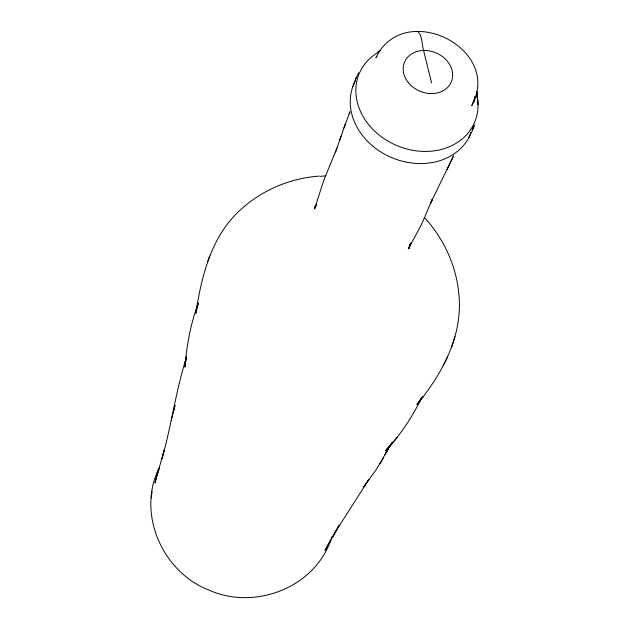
<?xml version="1.0" encoding="UTF-8"?>
<svg xmlns="http://www.w3.org/2000/svg" width="629" height="629" viewBox="0 0 629 629"><rect width="100%" height="100%" fill="white"/><g stroke="black" fill="none" stroke-linecap="round" stroke-linejoin="round"><path stroke-width="0.94" d="M159.302 467.591C136.454 512.926 162.078 571.698 208.411 589.837C253.88 610.822 314.414 588.099 330.925 539.721M151.314 497.964L152.037 491.556M474.801 96.536L474.164 101.835L474.816 97.597L471.805 105.688C503.192 47.812 403.181 -0.48 375.89 57.837L377.023 56.272M409.573 246.301L409.212 248.51L410.053 244.437M410.069 244.335L409.157 247.865L410.808 242.873L408.355 248.88L421.516 224.474L432.351 199.165L430.543 203.261L453.556 155.835L447.172 169.413M186.561 356.997C175.916 390.153 171.56 424.874 162.101 458.399L164.263 449.814L155.033 482.742L158.429 469.32M173.62 411.004L175.011 405.359L171.34 420.078M186.42 357.799L184.855 364.002L186.318 357.02L184.902 367.163C186.703 345.258 190.611 323.479 198.434 302.863L195.8 313.321C201.728 274.897 211.831 234.106 242.755 207.806C263.928 189.219 291.243 178.101 319.312 176.096M422.633 396.506L416.878 404.683C442.195 373.956 463.133 335.446 458.863 294.38C456.402 265.768 443.712 238.54 424.402 217.414M453.43 341.516L454.971 336.735M451.724 346.862L453.273 342.05M207.822 261.349L209.646 256.019M335.556 152.179L341.107 136.116M343.937 127.978L349.952 111.742L349.134 113.904M339.621 140.416L345.447 123.63M331.192 538.943L332.01 536.6M474.706 125.022L472.08 131.272M157.14 474.368L159.444 468.078M352.759 86.731L356.321 77.461M337.026 147.925L323.738 180.405L314.563 208.962L316.206 204.96M472.049 130.337L473.7 126.115M468.566 138.199L471.105 132.169M472.552 128.725L473.637 126.146M330.311 540.311L325.004 550.485L339.18 525.176L332.387 537.473L337.616 528.391L368.798 479.62L363.263 487.499L376.103 469.753L383.179 458.046M355.621 78.892L358.585 72.807M421.855 397.41C412.923 415.824 401.617 432.988 388.046 448.296L392.315 442.226M443.414 365.103L447.439 357.241M379.932 463.856L390.043 445.308M316.796 203.812L314.759 207.688L315.868 205.801M420.746 399.069L418.859 402.497L422.68 396.506M389.988 445.277L386.041 452.416L392.402 442.187M384.728 455.192L387.991 449.342M316.615 204.669L314.28 208.105L315.624 206.312M390.051 445.529L385.475 450.757L397.064 437.54M377.793 51.995L380.293 50.635M320.303 176.356L325.791 175.829M417.208 31.592L417.758 31.45C422.546 36.097 421.784 44.384 423.569 50.477L431.58 82.926M478.024 104.736L476.719 91.763L477.293 96.984M476.719 91.763L477.804 101.882M476.46 93.163A62.625 51.704 23 0 1 439.152 149.969A62.625 51.704 23 0 1 363.845 117.765A62.625 51.704 23 0 1 379.358 51.633M471.27 132.412A63.505 52.632 23 0 1 390.381 157.046A63.505 52.632 23 0 1 355.409 80.819M408.394 82.698A25.404 20.788 23 0 0 450.867 82.886A25.404 20.788 23 0 0 424.489 50.462A25.404 20.788 23 0 0 408.394 82.698"/></g></svg>
